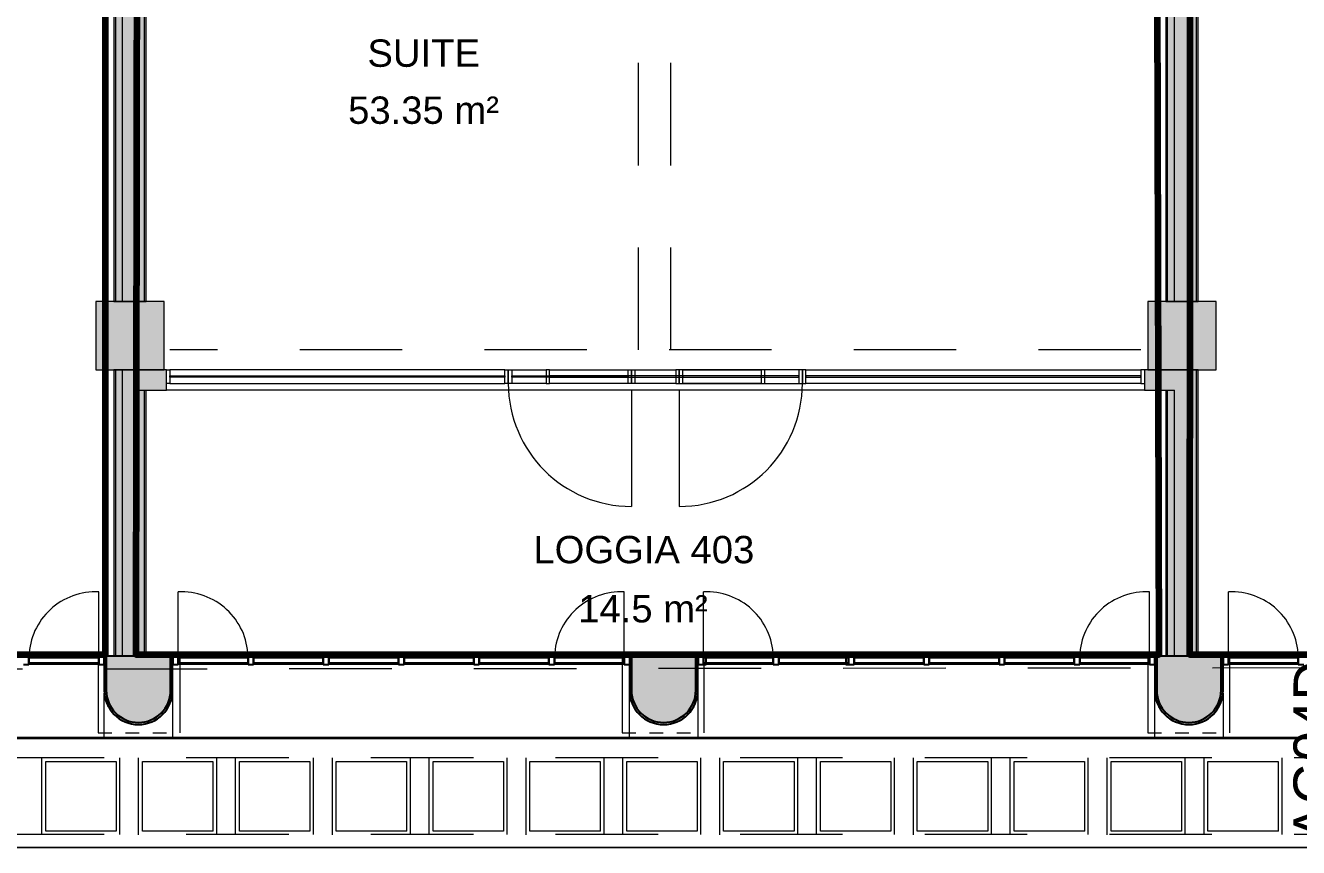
# Model space of a CAD drawing. Header units: metres. Extents: x -227.9 to -141.2, y 39.1 to 91.1.
# Drawn here: x -219.39 to -210.08, y 39.07 to 45.08 of the extents above; entities that cross this region are included whole.
import ezdxf

# ---------------------------------------------------------------- set-up
doc = ezdxf.new("R2010")
doc.units = ezdxf.units.M
doc.linetypes.add('JIS_02_0.7', pattern=[1.35, 0.75, -0.6])
doc.linetypes.add('Projeté', pattern=[0.003969, 0.002381, -0.001587])
for name, color, linetype, lineweight in [('A-AREA-IDEN', 7, 'Continuous', 9), ('A-GLAZ', 7, 'Continuous', 5), ('A-WALL', 7, 'Continuous', 5), ('A-WALL-PATT', 7, 'Continuous', 13), ('G-ANNO-SYMB', 7, 'Continuous', 9), ('I-WALL', 7, 'Continuous', 5), ('Q-SPCQ', 7, 'Continuous', 5)]:
    doc.layers.add(name, color=color, linetype=linetype, lineweight=lineweight)
for name, color, linetype, lineweight, true_color in [('A-DETL', 94, 'Continuous', 5, 0x00a600), ('A-DETL-MBND', 9, 'Continuous', 5, 0xc0c0c0), ('S-COLS', 8, 'Continuous', 9, 0x7f7f7f)]:
    doc.layers.add(name, color=color, linetype=linetype, lineweight=lineweight, true_color=true_color)
doc.layers.add('Chambre', color=40, linetype='Continuous')
doc.styles.add('Arial_1', font='arial.ttf', dxfattribs={"height": 0.2})
doc.styles.add('Stencil', font='STENCIL.TTF', dxfattribs={"height": 0.3})

msp = doc.modelspace()

# ---------------------------------------------------------------- hatches: boundary and pattern name
at = {"layer": 'A-WALL', "true_color": 0x808080}
for points in [[(-218.5616, 39.9697), (-218.506, 39.976), (-218.4531, 39.9945), (-218.4057, 40.0243), (-218.3661, 40.0639), (-218.3364, 40.1113), (-218.3179, 40.1641), (-218.3116, 40.2197), (-218.3116, 40.4697), (-218.3266, 40.4697), (-218.3266, 40.2197), (-218.3325, 40.1674), (-218.3499, 40.1178), (-218.3779, 40.0732), (-218.4151, 40.036), (-218.4596, 40.008), (-218.5093, 39.9906), (-218.5616, 39.9847), (-218.6139, 39.9906), (-218.6636, 40.008), (-218.7081, 40.036), (-218.7453, 40.0732), (-218.7733, 40.1178), (-218.7907, 40.1674), (-218.7966, 40.2197), (-218.7966, 40.4697), (-218.8116, 40.4697), (-218.8116, 40.2197), (-218.8053, 40.1641), (-218.7868, 40.1113), (-218.7571, 40.0639), (-218.7175, 40.0243), (-218.6701, 39.9945), (-218.6172, 39.976), (-218.6097, 39.9751)], [(-218.5616, 39.9847), (-218.5093, 39.9906), (-218.4596, 40.008), (-218.4151, 40.036), (-218.3779, 40.0732), (-218.3499, 40.1178), (-218.3325, 40.1674), (-218.3266, 40.2197), (-218.3266, 40.4697), (-218.7966, 40.4697), (-218.7966, 40.2197), (-218.7907, 40.1674), (-218.7733, 40.1178), (-218.7453, 40.0732), (-218.7081, 40.036), (-218.6636, 40.008), (-218.6097, 39.9901)], [(-214.7219, 39.9697), (-214.6663, 39.976), (-214.6134, 39.9945), (-214.566, 40.0243), (-214.5264, 40.0639), (-214.4967, 40.1113), (-214.4782, 40.1641), (-214.4719, 40.2197), (-214.4719, 40.4697), (-214.4869, 40.4697), (-214.4869, 40.2197), (-214.4928, 40.1674), (-214.5102, 40.1178), (-214.5382, 40.0732), (-214.5754, 40.036), (-214.6199, 40.008), (-214.6696, 39.9906), (-214.7219, 39.9847), (-214.7742, 39.9906), (-214.8239, 40.008), (-214.8684, 40.036), (-214.9056, 40.0732), (-214.9336, 40.1178), (-214.951, 40.1674), (-214.9569, 40.2197), (-214.9569, 40.4697), (-214.97, 40.4697), (-214.97, 40.4097), (-214.9719, 40.4097), (-214.9719, 40.2197), (-214.9656, 40.1641), (-214.9471, 40.1113), (-214.9174, 40.0639), (-214.8778, 40.0243), (-214.8304, 39.9945), (-214.7775, 39.976)], [(-214.7219, 39.9847), (-214.6696, 39.9906), (-214.6199, 40.008), (-214.5754, 40.036), (-214.5382, 40.0732), (-214.5102, 40.1178), (-214.4928, 40.1674), (-214.4869, 40.2197), (-214.4869, 40.4697), (-214.9569, 40.4697), (-214.9569, 40.2197), (-214.951, 40.1674), (-214.9336, 40.1178), (-214.9056, 40.0732), (-214.8684, 40.036), (-214.8239, 40.008), (-214.7742, 39.9906)], [(-210.8819, 39.9697), (-210.8262, 39.976), (-210.7734, 39.9945), (-210.726, 40.0243), (-210.6864, 40.0639), (-210.6566, 40.1113), (-210.6381, 40.1641), (-210.6319, 40.2197), (-210.6319, 40.4697), (-210.6469, 40.4697), (-210.6469, 40.2197), (-210.6528, 40.1674), (-210.6702, 40.1178), (-210.6981, 40.0732), (-210.7354, 40.036), (-210.7799, 40.008), (-210.8296, 39.9906), (-210.8819, 39.9847), (-210.9342, 39.9906), (-210.9838, 40.008), (-211.0284, 40.036), (-211.0656, 40.0732), (-211.0936, 40.1178), (-211.111, 40.1674), (-211.1169, 40.2197), (-211.1169, 40.4697), (-211.13, 40.4697), (-211.13, 40.4097), (-211.1319, 40.4097), (-211.1319, 40.2197), (-211.1256, 40.1641), (-211.1071, 40.1113), (-211.0773, 40.0639), (-211.0378, 40.0243), (-210.9904, 39.9945), (-210.9375, 39.976)], [(-210.8819, 39.9847), (-210.8296, 39.9906), (-210.7799, 40.008), (-210.7354, 40.036), (-210.6981, 40.0732), (-210.6702, 40.1178), (-210.6528, 40.1674), (-210.6469, 40.2197), (-210.6469, 40.4697), (-211.1169, 40.4697), (-211.1169, 40.2197), (-211.111, 40.1674), (-211.0936, 40.1178), (-211.0656, 40.0732), (-211.0284, 40.036), (-210.9838, 40.008), (-210.9342, 39.9906)]]:
    msp.add_hatch(color=8, dxfattribs=at).paths.add_polyline_path(points)
at = {"layer": 'A-WALL-PATT', "lineweight": 5, "true_color": 0xaaaaaa}
h = msp.add_hatch(color=253, dxfattribs=at)
h.paths.add_polyline_path([(-218.5772, 43.0635), (-218.5672, 43.0635), (-218.5672, 47.4324), (-218.5772, 47.4324), (-218.5772, 45.639)])
h.paths.add_polyline_path([(-218.5672, 47.5324), (-218.5672, 49.6135), (-218.5772, 49.6135), (-218.5772, 47.5324)])
for points in [[(-210.8872, 43.0635), (-210.8772, 43.0635), (-210.8772, 47.7374), (-210.8872, 47.7374), (-210.8872, 45.639)], [(-210.8772, 40.4697), (-210.8772, 42.5646), (-210.8872, 42.5646), (-210.8872, 40.4697)], [(-218.5672, 40.4697), (-218.5672, 42.4146), (-218.5772, 42.4146), (-218.5772, 40.4697)]]:
    msp.add_hatch(color=253, dxfattribs=at).paths.add_polyline_path(points)
at = {"layer": 'I-WALL', "true_color": 0xaaaaaa}
for points in [[(-218.7272, 43.0635), (-218.7272, 49.6135), (-218.7402, 49.6135), (-218.7402, 43.0635)], [(-218.6772, 43.0635), (-218.6772, 49.6135), (-218.7272, 49.6135), (-218.7272, 43.0635)], [(-218.6097, 43.0635), (-218.5772, 43.0635), (-218.5772, 49.6135), (-218.6772, 49.6135), (-218.6772, 43.0635)], [(-210.8872, 43.0635), (-210.8872, 47.7374), (-210.9872, 47.7374), (-210.9872, 43.0635)], [(-210.8272, 43.0635), (-210.8272, 47.7374), (-210.8772, 47.7374), (-210.8772, 43.0635)], [(-210.8142, 43.0635), (-210.8142, 47.7374), (-210.8272, 47.7374), (-210.8272, 43.0635)], [(-218.7272, 40.4697), (-218.7272, 42.5646), (-218.7402, 42.5646), (-218.7402, 40.4697)], [(-218.6772, 40.4697), (-218.6772, 42.5646), (-218.7272, 42.5646), (-218.7272, 40.4697)], [(-218.6097, 40.4697), (-218.5772, 40.4697), (-218.5772, 42.5646), (-218.6772, 42.5646), (-218.6772, 40.4697)], [(-210.9872, 40.4697), (-210.8872, 40.4697), (-210.8872, 42.5646), (-210.9872, 42.5646), (-210.9872, 41.3524)], [(-210.8272, 40.4697), (-210.8272, 42.5646), (-210.8772, 42.5646), (-210.8772, 40.4697)], [(-210.8142, 40.4697), (-210.8142, 42.5646), (-210.8272, 42.5646), (-210.8272, 40.4697)], [(-218.5172, 40.4697), (-218.5172, 42.4146), (-218.5672, 42.4146), (-218.5672, 40.4697)], [(-218.5042, 40.4697), (-218.5042, 42.4146), (-218.5172, 42.4146), (-218.5172, 40.4697)], [(-211.0372, 40.4697), (-211.0372, 42.4146), (-211.0502, 42.4146), (-211.0502, 40.4697)], [(-210.9872, 40.4697), (-210.9872, 42.4146), (-211.0372, 42.4146), (-211.0372, 40.4697)]]:
    msp.add_hatch(color=253, dxfattribs=at).paths.add_polyline_path(points)
h = msp.add_hatch(color=253, dxfattribs=at)
h.paths.add_polyline_path([(-218.5672, 43.0635), (-218.5172, 43.0635), (-218.5172, 47.4324), (-218.5672, 47.4324), (-218.5672, 45.639)])
h.paths.add_polyline_path([(-218.5172, 47.5324), (-218.5172, 49.6135), (-218.5672, 49.6135), (-218.5672, 47.5324)])
h = msp.add_hatch(color=253, dxfattribs=at)
h.paths.add_polyline_path([(-218.5042, 43.0635), (-218.5042, 47.4324), (-218.5172, 47.4324), (-218.5172, 43.0635)])
h.paths.add_polyline_path([(-218.5042, 47.5324), (-218.5042, 49.6135), (-218.5172, 49.6135), (-218.5172, 47.5324)])
h = msp.add_hatch(color=253, dxfattribs=at)
h.paths.add_polyline_path([(-211.0372, 43.0635), (-211.0372, 46.8154), (-211.0502, 46.8154), (-211.0502, 43.0635)])
h.paths.add_polyline_path([(-211.0372, 46.9654), (-211.0372, 47.7374), (-211.0502, 47.7374), (-211.0502, 46.9654)])
h = msp.add_hatch(color=253, dxfattribs=at)
h.paths.add_polyline_path([(-210.9872, 43.0635), (-210.9872, 46.8154), (-211.0372, 46.8154), (-211.0372, 43.0635)])
h.paths.add_polyline_path([(-210.9872, 46.9654), (-210.9872, 47.7374), (-211.0372, 47.7374), (-211.0372, 46.9654)])
h = msp.add_hatch(color=253, dxfattribs=at)
h.paths.add_polyline_path([(-211.0372, 42.4146), (-210.9872, 42.4146), (-210.9872, 42.5646), (-211.2073, 42.5646), (-211.2073, 42.4146), (-211.0502, 42.4146)])
h.paths.add_polyline_path([(-218.5172, 42.4146), (-218.3573, 42.4146), (-218.3573, 42.5646), (-218.5772, 42.5646), (-218.5772, 42.4146), (-218.5672, 42.4146)])
at = {"layer": 'S-COLS', "lineweight": 5, "true_color": 0x808080}
for points in [[(-218.8722, 42.5635), (-218.3722, 42.5635), (-218.3722, 43.0635), (-218.8722, 43.0635)], [(-211.1822, 42.5635), (-210.6822, 42.5635), (-210.6822, 43.0635), (-211.1822, 43.0635)]]:
    msp.add_hatch(color=8, dxfattribs=at).paths.add_polyline_path(points)

# ---------------------------------------------------------------- linework, layer by layer
at = {"layer": 'A-DETL', "color": 8, "linetype": 'JIS_02_0.7', "true_color": 0x808080}
for p, q in [((-214.6692, 42.7096), (-214.6692, 46.8601)), ((-214.9059, 42.7096), (-214.9059, 46.8151))]:
    msp.add_line(p, q, dxfattribs=at)
at = {"layer": 'A-DETL', "color": 9, "linetype": 'JIS_02_0.7', "lineweight": 9, "true_color": 0xc0c0c0}
for p, q in [((-211.2325, 42.7096), (-218.3325, 42.7096)), ((-206.6631, 39.727), (-222.7431, 39.727)), ((-219.2679, 39.1619), (-219.2679, 39.727)), ((-219.2397, 39.1891), (-219.2397, 39.6994)), ((-219.2397, 39.6994), (-218.7249, 39.6994)), ((-218.7249, 39.7001), (-218.7249, 39.1891)), ((-218.6999, 39.727), (-218.6999, 39.1643)), ((-218.5599, 39.1619), (-218.5599, 39.727)), ((-218.5317, 39.1891), (-218.5317, 39.6994)), ((-218.5317, 39.6994), (-218.0169, 39.6994)), ((-218.0169, 39.7001), (-218.0169, 39.1891)), ((-217.9919, 39.727), (-217.9919, 39.1643)), ((-217.8518, 39.1619), (-217.8518, 39.727)), ((-217.8236, 39.1891), (-217.8236, 39.6994)), ((-217.8236, 39.6994), (-217.3088, 39.6994)), ((-217.3088, 39.7001), (-217.3088, 39.1891)), ((-217.2838, 39.727), (-217.2838, 39.1643)), ((-217.1438, 39.1619), (-217.1438, 39.727)), ((-217.1156, 39.1891), (-217.1156, 39.6994)), ((-217.1156, 39.6994), (-216.6008, 39.6994)), ((-216.6008, 39.7001), (-216.6008, 39.1891)), ((-216.5758, 39.727), (-216.5758, 39.1643)), ((-216.4357, 39.1619), (-216.4357, 39.727)), ((-216.4076, 39.1891), (-216.4076, 39.6994)), ((-216.4076, 39.6994), (-215.8927, 39.6994)), ((-215.8927, 39.7001), (-215.8927, 39.1891)), ((-215.8677, 39.727), (-215.8677, 39.1643)), ((-215.7277, 39.1619), (-215.7277, 39.727)), ((-215.6995, 39.1891), (-215.6995, 39.6994)), ((-215.6995, 39.6994), (-215.1847, 39.6994)), ((-215.1847, 39.7001), (-215.1847, 39.1891)), ((-215.1597, 39.727), (-215.1597, 39.1643)), ((-215.0196, 39.1619), (-215.0196, 39.727)), ((-214.9915, 39.1891), (-214.9915, 39.6994)), ((-214.9915, 39.6994), (-214.4766, 39.6994)), ((-214.4766, 39.7001), (-214.4766, 39.1891)), ((-214.4516, 39.727), (-214.4516, 39.1643)), ((-214.3116, 39.1619), (-214.3116, 39.727)), ((-214.2834, 39.1891), (-214.2834, 39.6994)), ((-214.2834, 39.6994), (-213.7686, 39.6994)), ((-213.7686, 39.7001), (-213.7686, 39.1891)), ((-213.7436, 39.727), (-213.7436, 39.1643)), ((-213.6035, 39.1619), (-213.6035, 39.727)), ((-213.5754, 39.1891), (-213.5754, 39.6994)), ((-213.5754, 39.6994), (-213.0605, 39.6994)), ((-213.0605, 39.7001), (-213.0605, 39.1891)), ((-213.0356, 39.727), (-213.0356, 39.1643)), ((-212.8955, 39.1619), (-212.8955, 39.727)), ((-212.8673, 39.1891), (-212.8673, 39.6994)), ((-212.8673, 39.6994), (-212.3525, 39.6994)), ((-212.3525, 39.7001), (-212.3525, 39.1891)), ((-212.3275, 39.727), (-212.3275, 39.1643)), ((-212.1875, 39.1619), (-212.1875, 39.727)), ((-212.1593, 39.1891), (-212.1593, 39.6994)), ((-212.1593, 39.6994), (-211.6444, 39.6994)), ((-211.6444, 39.7001), (-211.6444, 39.1891)), ((-211.6195, 39.727), (-211.6195, 39.1643)), ((-211.4794, 39.1619), (-211.4794, 39.727)), ((-211.4512, 39.1891), (-211.4512, 39.6994)), ((-211.4512, 39.6994), (-210.9364, 39.6994)), ((-210.9364, 39.7001), (-210.9364, 39.1891)), ((-210.9114, 39.727), (-210.9114, 39.1643)), ((-210.7714, 39.1619), (-210.7714, 39.727)), ((-210.7432, 39.1891), (-210.7432, 39.6994)), ((-210.7432, 39.6994), (-210.2283, 39.6994)), ((-210.2283, 39.7001), (-210.2283, 39.1891)), ((-210.2034, 39.727), (-210.2034, 39.1643)), ((-218.7242, 39.1891), (-219.2397, 39.1891)), ((-218.0162, 39.1891), (-218.5317, 39.1891)), ((-217.3081, 39.1891), (-217.8236, 39.1891)), ((-216.6001, 39.1891), (-217.1156, 39.1891)), ((-215.892, 39.1891), (-216.4076, 39.1891)), ((-215.184, 39.1891), (-215.6995, 39.1891)), ((-214.476, 39.1891), (-214.9915, 39.1891)), ((-213.7679, 39.1891), (-214.2834, 39.1891)), ((-213.0599, 39.1891), (-213.5754, 39.1891)), ((-212.3518, 39.1891), (-212.8673, 39.1891)), ((-211.6438, 39.1891), (-212.1593, 39.1891)), ((-210.9357, 39.1891), (-211.4512, 39.1891)), ((-210.2277, 39.1891), (-210.7432, 39.1891)), ((-206.6631, 39.1643), (-222.7427, 39.1643))]:
    msp.add_line(p, q, dxfattribs=at)
at = {"layer": 'A-DETL', "color": 7, "linetype": 'JIS_02_0.7'}
msp.add_line((-224.2098, 40.371), (-207.2501, 40.3891), dxfattribs=at)
at = {"layer": 'A-DETL', "color": 7}
msp.add_line((-222.8835, 39.0697), (-206.5234, 39.0697), dxfattribs=at)
at = {"layer": 'A-DETL-MBND', "lineweight": 9}
msp.add_line((-206.5234, 39.0697), (-222.8835, 39.0697), dxfattribs=at)
at = {"layer": 'A-GLAZ', "lineweight": 13}
for p, q in [((-218.3573, 42.5646), (-218.3323, 42.5646)), ((-218.3323, 42.5646), (-218.3323, 42.4646)), ((-215.8823, 42.4646), (-215.8823, 42.5646)), ((-215.8823, 42.5646), (-215.8573, 42.5646)), ((-215.8573, 42.5646), (-215.8323, 42.5646)), ((-215.8573, 42.4646), (-215.8573, 42.5646)), ((-215.8573, 42.5646), (-215.8573, 42.4646)), ((-215.8323, 42.5646), (-215.8323, 42.4646)), ((-215.5569, 42.5646), (-215.5819, 42.5646)), ((-215.5819, 42.5646), (-215.5819, 42.4646)), ((-215.5569, 42.4646), (-215.5569, 42.5646)), ((-214.9823, 42.5646), (-214.9573, 42.5646)), ((-214.9823, 42.4646), (-214.9823, 42.5646)), ((-214.9573, 42.5646), (-214.9573, 42.4646)), ((-214.9573, 42.5646), (-214.9323, 42.5646)), ((-214.9573, 42.4646), (-214.9573, 42.5646)), ((-214.9323, 42.5646), (-214.9323, 42.4646)), ((-214.6073, 42.5646), (-214.6323, 42.5646)), ((-214.6323, 42.5646), (-214.6323, 42.4646)), ((-214.5823, 42.5646), (-214.6073, 42.5646)), ((-214.6073, 42.5646), (-214.6073, 42.4646)), ((-214.6073, 42.4646), (-214.6073, 42.5646)), ((-214.5823, 42.4646), (-214.5823, 42.5646)), ((-213.9828, 42.5646), (-214.0078, 42.5646)), ((-214.0078, 42.5646), (-214.0078, 42.4646)), ((-213.9828, 42.4646), (-213.9828, 42.5646)), ((-213.7073, 42.5646), (-213.7323, 42.5646)), ((-213.7323, 42.5646), (-213.7323, 42.4646)), ((-213.7073, 42.4646), (-213.7073, 42.5646)), ((-213.6823, 42.5646), (-213.7073, 42.5646)), ((-213.7073, 42.5646), (-213.7073, 42.4646)), ((-213.6823, 42.4646), (-213.6823, 42.5646)), ((-211.2073, 42.5646), (-211.2323, 42.5646)), ((-211.2323, 42.5646), (-211.2323, 42.4646)), ((-218.3323, 42.4646), (-218.3573, 42.4646)), ((-218.3323, 42.5196), (-215.8823, 42.5196)), ((-218.3323, 42.5096), (-218.3323, 42.5196)), ((-215.8823, 42.5096), (-218.3323, 42.5096)), ((-215.8823, 42.5196), (-215.8823, 42.5096)), ((-215.8573, 42.4646), (-215.8823, 42.4646)), ((-215.8323, 42.4646), (-215.8573, 42.4646)), ((-215.8323, 42.5096), (-215.8323, 42.5196)), ((-215.8323, 42.5196), (-214.9823, 42.5196)), ((-214.9823, 42.5096), (-215.8323, 42.5096)), ((-215.5819, 42.4646), (-215.5569, 42.4646)), ((-214.0078, 42.5196), (-215.5569, 42.5196)), ((-215.5569, 42.5196), (-215.5569, 42.5096)), ((-215.5569, 42.5096), (-214.0078, 42.5096)), ((-214.9823, 42.5196), (-214.9823, 42.5096)), ((-214.9573, 42.4646), (-214.9823, 42.4646)), ((-214.9323, 42.4646), (-214.9573, 42.4646)), ((-214.6323, 42.4646), (-214.6073, 42.4646)), ((-214.6073, 42.4646), (-214.5823, 42.4646)), ((-213.7323, 42.5196), (-214.5823, 42.5196)), ((-214.5823, 42.5196), (-214.5823, 42.5096)), ((-214.5823, 42.5096), (-213.7323, 42.5096)), ((-214.0078, 42.5096), (-214.0078, 42.5196)), ((-214.0078, 42.4646), (-213.9828, 42.4646)), ((-213.7323, 42.5096), (-213.7323, 42.5196)), ((-213.7323, 42.4646), (-213.7073, 42.4646)), ((-213.7073, 42.4646), (-213.6823, 42.4646)), ((-211.2323, 42.5196), (-213.6823, 42.5196)), ((-213.6823, 42.5196), (-213.6823, 42.5096)), ((-213.6823, 42.5096), (-211.2323, 42.5096)), ((-211.2323, 42.5096), (-211.2323, 42.5196)), ((-211.2323, 42.4646), (-211.2073, 42.4646))]:
    msp.add_line(p, q, dxfattribs=at)
at = {"layer": 'A-GLAZ'}
for p, q in [((-215.8823, 42.5646), (-218.3323, 42.5646)), ((-215.8323, 42.5646), (-215.5819, 42.5646)), ((-215.5569, 42.5646), (-214.9823, 42.5646)), ((-215.5569, 42.5646), (-214.9823, 42.5646)), ((-214.9323, 42.5646), (-214.6323, 42.5646)), ((-214.0078, 42.5646), (-214.5823, 42.5646)), ((-214.5823, 42.5646), (-214.0078, 42.5646)), ((-213.7323, 42.5646), (-213.9828, 42.5646)), ((-213.6823, 42.5646), (-211.2323, 42.5646)), ((-218.3323, 42.4646), (-215.8823, 42.4646)), ((-215.5819, 42.4646), (-215.8323, 42.4646)), ((-214.9823, 42.4646), (-215.5569, 42.4646)), ((-214.9823, 42.4646), (-215.5569, 42.4646)), ((-214.6323, 42.4646), (-214.9323, 42.4646)), ((-214.5823, 42.4646), (-214.0078, 42.4646)), ((-214.0078, 42.4646), (-214.5823, 42.4646)), ((-213.9828, 42.4646), (-213.7323, 42.4646)), ((-211.2323, 42.4646), (-213.6823, 42.4646)), ((-214.9573, 42.4146), (-214.9573, 41.5646)), ((-214.6073, 42.4146), (-214.6073, 41.5646))]:
    msp.add_line(p, q, dxfattribs=at)
at = {"layer": 'A-GLAZ', "lineweight": 9}
for p, q in [((-218.8517, 40.4697), (-218.8517, 40.9393)), ((-218.27, 40.4697), (-218.27, 40.9393)), ((-215.01, 40.4697), (-215.01, 40.9393)), ((-214.43, 40.4697), (-214.43, 40.9393)), ((-211.17, 40.4697), (-211.17, 40.9393)), ((-210.5919, 40.4697), (-210.5919, 40.9393)), ((-219.3617, 40.4697), (-218.8517, 40.4697)), ((-218.8517, 40.4097), (-219.3617, 40.4097)), ((-218.856, 40.4697), (-218.856, 39.9097)), ((-218.8117, 40.4097), (-218.8117, 40.1982)), ((-218.31, 39.8766), (-218.31, 40.4097)), ((-218.27, 40.4697), (-217.76, 40.4697)), ((-217.76, 40.4097), (-218.27, 40.4097)), ((-218.256, 39.9097), (-218.256, 40.4697)), ((-217.72, 40.4697), (-217.21, 40.4697)), ((-217.21, 40.4097), (-217.72, 40.4097)), ((-217.17, 40.4697), (-216.66, 40.4697)), ((-216.66, 40.4097), (-217.17, 40.4097)), ((-216.62, 40.4697), (-216.11, 40.4697)), ((-216.11, 40.4097), (-216.62, 40.4097)), ((-216.07, 40.4697), (-215.56, 40.4697)), ((-215.56, 40.4097), (-216.07, 40.4097)), ((-215.52, 40.4697), (-215.01, 40.4697)), ((-215.01, 40.4097), (-215.52, 40.4097)), ((-215.0254, 40.4697), (-215.0254, 39.9097)), ((-214.47, 39.8766), (-214.47, 40.4097)), ((-214.4254, 39.9097), (-214.4254, 40.4697)), ((-214.41, 40.4697), (-213.92, 40.4697)), ((-213.92, 40.4097), (-214.41, 40.4097)), ((-213.88, 40.4697), (-213.39, 40.4697)), ((-213.39, 40.4097), (-213.88, 40.4097)), ((-213.33, 40.4697), (-212.82, 40.4697)), ((-212.82, 40.4097), (-213.33, 40.4097)), ((-212.78, 40.4697), (-212.27, 40.4697)), ((-212.27, 40.4097), (-212.78, 40.4097)), ((-212.23, 40.4697), (-211.72, 40.4697)), ((-211.72, 40.4097), (-212.23, 40.4097)), ((-211.68, 40.4697), (-211.17, 40.4697)), ((-211.17, 40.4097), (-211.68, 40.4097)), ((-211.1824, 40.4697), (-211.1824, 39.9097)), ((-210.5919, 40.4697), (-210.0819, 40.4697)), ((-210.0819, 40.4097), (-210.5919, 40.4097)), ((-210.5824, 39.9097), (-210.5824, 40.4697)), ((-210.6319, 40.1994), (-210.6319, 40.2197)), ((-214.97, 40.203), (-214.97, 40.1899)), ((-211.13, 40.2034), (-211.13, 40.19)), ((-222.1517, 39.8766), (-218.8117, 39.8766)), ((-222.1517, 39.8668), (-218.8117, 39.8668)), ((-218.8117, 39.8766), (-218.8117, 39.8668)), ((-218.31, 39.8668), (-218.31, 39.8766)), ((-218.31, 39.8766), (-214.97, 39.8766)), ((-218.31, 39.8668), (-214.97, 39.8668)), ((-214.97, 39.8766), (-214.97, 39.8668)), ((-214.47, 39.8668), (-214.47, 39.8766)), ((-214.47, 39.8766), (-211.13, 39.8766)), ((-214.47, 39.8668), (-211.13, 39.8668)), ((-211.13, 39.8766), (-211.13, 39.8668)), ((-210.6319, 39.8668), (-210.6319, 39.8766)), ((-210.6319, 39.8766), (-207.2919, 39.8766)), ((-210.6319, 39.8668), (-207.2919, 39.8668))]:
    msp.add_line(p, q, dxfattribs=at)
at = {"layer": 'A-GLAZ', "lineweight": 25}
for p, q in [((-219.3617, 40.4697), (-219.4017, 40.4697)), ((-219.4017, 40.4097), (-219.3617, 40.4097)), ((-219.3617, 40.4097), (-219.3617, 40.4697)), ((-218.8517, 40.4577), (-219.3617, 40.4577)), ((-219.3617, 40.4577), (-219.3617, 40.4217)), ((-219.3617, 40.4217), (-218.8517, 40.4217)), ((-218.8117, 40.4697), (-218.8517, 40.4697)), ((-218.8517, 40.4697), (-218.8517, 40.4097)), ((-218.8517, 40.4217), (-218.8517, 40.4577)), ((-218.8517, 40.4097), (-218.8117, 40.4097)), ((-218.8117, 40.4097), (-218.8117, 40.4697)), ((-218.27, 40.4697), (-218.31, 40.4697)), ((-218.31, 40.4697), (-218.31, 40.4097)), ((-218.31, 40.4097), (-218.27, 40.4097)), ((-218.27, 40.4097), (-218.27, 40.4697)), ((-217.76, 40.4577), (-218.27, 40.4577)), ((-218.27, 40.4577), (-218.27, 40.4217)), ((-218.27, 40.4217), (-217.76, 40.4217)), ((-217.72, 40.4697), (-217.76, 40.4697)), ((-217.76, 40.4697), (-217.76, 40.4097)), ((-217.76, 40.4217), (-217.76, 40.4577)), ((-217.76, 40.4097), (-217.72, 40.4097)), ((-217.72, 40.4097), (-217.72, 40.4697)), ((-217.21, 40.4577), (-217.72, 40.4577)), ((-217.72, 40.4577), (-217.72, 40.4217)), ((-217.72, 40.4217), (-217.21, 40.4217)), ((-217.17, 40.4697), (-217.21, 40.4697)), ((-217.21, 40.4697), (-217.21, 40.4097)), ((-217.21, 40.4217), (-217.21, 40.4577)), ((-217.21, 40.4097), (-217.17, 40.4097)), ((-217.17, 40.4097), (-217.17, 40.4697)), ((-216.66, 40.4577), (-217.17, 40.4577)), ((-217.17, 40.4577), (-217.17, 40.4217)), ((-217.17, 40.4217), (-216.66, 40.4217)), ((-216.62, 40.4697), (-216.66, 40.4697)), ((-216.66, 40.4697), (-216.66, 40.4097)), ((-216.66, 40.4217), (-216.66, 40.4577)), ((-216.66, 40.4097), (-216.62, 40.4097)), ((-216.62, 40.4097), (-216.62, 40.4697)), ((-216.11, 40.4577), (-216.62, 40.4577)), ((-216.62, 40.4577), (-216.62, 40.4217)), ((-216.62, 40.4217), (-216.11, 40.4217)), ((-216.07, 40.4697), (-216.11, 40.4697)), ((-216.11, 40.4697), (-216.11, 40.4097)), ((-216.11, 40.4217), (-216.11, 40.4577)), ((-216.11, 40.4097), (-216.07, 40.4097)), ((-216.07, 40.4097), (-216.07, 40.4697)), ((-215.56, 40.4577), (-216.07, 40.4577)), ((-216.07, 40.4577), (-216.07, 40.4217)), ((-216.07, 40.4217), (-215.56, 40.4217)), ((-215.52, 40.4697), (-215.56, 40.4697)), ((-215.56, 40.4697), (-215.56, 40.4097)), ((-215.56, 40.4217), (-215.56, 40.4577)), ((-215.56, 40.4097), (-215.52, 40.4097)), ((-215.52, 40.4097), (-215.52, 40.4697)), ((-215.01, 40.4577), (-215.52, 40.4577)), ((-215.52, 40.4577), (-215.52, 40.4217)), ((-215.52, 40.4217), (-215.01, 40.4217)), ((-214.97, 40.4697), (-215.01, 40.4697)), ((-215.01, 40.4697), (-215.01, 40.4097)), ((-215.01, 40.4217), (-215.01, 40.4577)), ((-215.01, 40.4097), (-214.97, 40.4097)), ((-214.97, 40.4097), (-214.97, 40.4697)), ((-214.43, 40.4697), (-214.47, 40.4697)), ((-214.47, 40.4697), (-214.47, 40.4097)), ((-214.47, 40.4097), (-214.43, 40.4097)), ((-214.41, 40.4697), (-214.43, 40.4697)), ((-214.43, 40.4697), (-214.43, 40.4097)), ((-214.43, 40.4097), (-214.43, 40.4697)), ((-213.92, 40.4577), (-214.43, 40.4577)), ((-214.43, 40.4577), (-214.43, 40.4217)), ((-214.43, 40.4217), (-213.92, 40.4217)), ((-214.43, 40.4097), (-214.41, 40.4097)), ((-214.41, 40.4097), (-214.41, 40.4697)), ((-213.88, 40.4697), (-213.92, 40.4697)), ((-213.92, 40.4697), (-213.92, 40.4097)), ((-213.92, 40.4217), (-213.92, 40.4577)), ((-213.92, 40.4097), (-213.88, 40.4097)), ((-213.88, 40.4097), (-213.88, 40.4697)), ((-213.37, 40.4577), (-213.88, 40.4577)), ((-213.88, 40.4577), (-213.88, 40.4217)), ((-213.88, 40.4217), (-213.37, 40.4217)), ((-213.37, 40.4697), (-213.39, 40.4697)), ((-213.39, 40.4697), (-213.39, 40.4097)), ((-213.39, 40.4097), (-213.37, 40.4097)), ((-213.37, 40.4097), (-213.37, 40.4697)), ((-213.33, 40.4697), (-213.37, 40.4697)), ((-213.37, 40.4697), (-213.37, 40.4097)), ((-213.37, 40.4217), (-213.37, 40.4577)), ((-213.37, 40.4097), (-213.33, 40.4097)), ((-213.33, 40.4097), (-213.33, 40.4697)), ((-212.82, 40.4577), (-213.33, 40.4577)), ((-213.33, 40.4577), (-213.33, 40.4217)), ((-213.33, 40.4217), (-212.82, 40.4217)), ((-212.78, 40.4697), (-212.82, 40.4697)), ((-212.82, 40.4697), (-212.82, 40.4097)), ((-212.82, 40.4217), (-212.82, 40.4577)), ((-212.82, 40.4097), (-212.78, 40.4097)), ((-212.78, 40.4097), (-212.78, 40.4697)), ((-212.27, 40.4577), (-212.78, 40.4577)), ((-212.78, 40.4577), (-212.78, 40.4217)), ((-212.78, 40.4217), (-212.27, 40.4217)), ((-212.23, 40.4697), (-212.27, 40.4697)), ((-212.27, 40.4697), (-212.27, 40.4097)), ((-212.27, 40.4217), (-212.27, 40.4577)), ((-212.27, 40.4097), (-212.23, 40.4097)), ((-212.23, 40.4097), (-212.23, 40.4697)), ((-211.72, 40.4577), (-212.23, 40.4577)), ((-212.23, 40.4577), (-212.23, 40.4217)), ((-212.23, 40.4217), (-211.72, 40.4217)), ((-211.68, 40.4697), (-211.72, 40.4697)), ((-211.72, 40.4697), (-211.72, 40.4097)), ((-211.72, 40.4217), (-211.72, 40.4577)), ((-211.72, 40.4097), (-211.68, 40.4097)), ((-211.68, 40.4097), (-211.68, 40.4697)), ((-211.17, 40.4577), (-211.68, 40.4577)), ((-211.68, 40.4577), (-211.68, 40.4217)), ((-211.68, 40.4217), (-211.17, 40.4217)), ((-211.13, 40.4697), (-211.17, 40.4697)), ((-211.17, 40.4697), (-211.17, 40.4097)), ((-211.17, 40.4217), (-211.17, 40.4577)), ((-211.17, 40.4097), (-211.13, 40.4097)), ((-211.13, 40.4097), (-211.13, 40.4697)), ((-210.5919, 40.4697), (-210.6319, 40.4697)), ((-210.6319, 40.4697), (-210.6319, 40.4097)), ((-210.6319, 40.4097), (-210.5919, 40.4097)), ((-210.5919, 40.4097), (-210.5919, 40.4697)), ((-210.0819, 40.4577), (-210.5919, 40.4577)), ((-210.5919, 40.4577), (-210.5919, 40.4217)), ((-210.5919, 40.4217), (-210.0819, 40.4217)), ((-210.0419, 40.4697), (-210.0819, 40.4697)), ((-210.0819, 40.4697), (-210.0819, 40.4097)), ((-210.0819, 40.4217), (-210.0819, 40.4577)), ((-210.0819, 40.4097), (-210.0419, 40.4097))]:
    msp.add_line(p, q, dxfattribs=at)
at = {"layer": 'A-GLAZ', "linetype": 'Projeté', "lineweight": 9}
for p, q in [((-218.256, 40.4697), (-218.856, 40.4697)), ((-214.4254, 40.4697), (-215.0254, 40.4697)), ((-210.5824, 40.4697), (-211.1824, 40.4697)), ((-218.856, 39.9097), (-218.256, 39.9097)), ((-215.0254, 39.9097), (-214.4254, 39.9097)), ((-211.1824, 39.9097), (-210.5824, 39.9097))]:
    msp.add_line(p, q, dxfattribs=at)
at = {"layer": 'A-GLAZ'}
for centre, start, end in [((-214.9573, 42.4646), 180, 270), ((-214.6073, 42.4646), 270, 0)]:
    msp.add_arc(centre, 0.9, start, end, dxfattribs=at)
at = {"layer": 'A-GLAZ', "lineweight": 9}
for centre, start, end in [((-218.8759, 40.4539), 87.14187, 178.13177), ((-218.2458, 40.4539), 1.86823, 92.85813), ((-215.0342, 40.4539), 87.14187, 178.13177), ((-214.4058, 40.4539), 1.86823, 92.85813), ((-211.1943, 40.4539), 87.14187, 178.13177), ((-210.5676, 40.4539), 1.86823, 92.85813)]:
    msp.add_arc(centre, 0.486, start, end, dxfattribs=at)
at = {"layer": 'A-WALL'}
for p, q in [((-218.7272, 43.0635), (-218.7272, 49.6135)), ((-218.6772, 43.0635), (-218.6772, 49.6135)), ((-210.8872, 43.0635), (-210.8872, 47.7374)), ((-210.8772, 43.0635), (-210.8772, 47.7374)), ((-210.8272, 43.0635), (-210.8272, 47.7374)), ((-218.5772, 43.0635), (-218.5772, 47.4324)), ((-218.5672, 43.0635), (-218.5672, 47.4324)), ((-218.5172, 43.0635), (-218.5172, 47.4324)), ((-211.0372, 43.0635), (-211.0372, 46.8154)), ((-210.9872, 43.0635), (-210.9872, 46.8154)), ((-218.7272, 40.4697), (-218.7272, 42.5646)), ((-218.6772, 40.4697), (-218.6772, 42.5646)), ((-210.8872, 40.4697), (-210.8872, 42.5646)), ((-210.8772, 40.4697), (-210.8772, 42.5646)), ((-210.8272, 40.4697), (-210.8272, 42.5646)), ((-218.5772, 40.4697), (-218.5772, 42.4146)), ((-218.5772, 42.4146), (-218.5042, 42.4146)), ((-218.5672, 40.4697), (-218.5672, 42.4146)), ((-218.5172, 40.4697), (-218.5172, 42.4146)), ((-211.0502, 42.4146), (-210.9872, 42.4146)), ((-211.0372, 40.4697), (-211.0372, 42.4146)), ((-210.9872, 40.4697), (-210.9872, 42.4146))]:
    msp.add_line(p, q, dxfattribs=at)
at = {"layer": 'A-WALL', "lineweight": 25}
for p, q in [((-218.7966, 40.4697), (-218.8116, 40.4697)), ((-218.8116, 40.4697), (-218.8116, 40.2197)), ((-218.3266, 40.4697), (-218.7966, 40.4697)), ((-218.7966, 40.4697), (-218.7966, 40.2197)), ((-218.7966, 40.2197), (-218.7966, 40.4697)), ((-218.3266, 40.2197), (-218.3266, 40.4697)), ((-218.3116, 40.4697), (-218.3266, 40.4697)), ((-218.3266, 40.4697), (-218.3266, 40.2197)), ((-218.3116, 40.2197), (-218.3116, 40.4697)), ((-214.9719, 40.4097), (-214.9719, 40.2197)), ((-214.9569, 40.4697), (-214.97, 40.4697)), ((-214.4869, 40.4697), (-214.9569, 40.4697)), ((-214.9569, 40.4697), (-214.9569, 40.2197)), ((-214.9569, 40.2197), (-214.9569, 40.4697)), ((-214.4869, 40.2197), (-214.4869, 40.4697)), ((-214.4719, 40.4697), (-214.4869, 40.4697)), ((-214.4869, 40.4697), (-214.4869, 40.2197)), ((-214.4719, 40.2197), (-214.4719, 40.4697)), ((-211.1319, 40.4097), (-211.1319, 40.2197)), ((-211.1169, 40.4697), (-211.13, 40.4697)), ((-210.6469, 40.4697), (-211.1169, 40.4697)), ((-211.1169, 40.4697), (-211.1169, 40.2197)), ((-211.1169, 40.2197), (-211.1169, 40.4697)), ((-210.6469, 40.2197), (-210.6469, 40.4697)), ((-210.6319, 40.4697), (-210.6469, 40.4697)), ((-210.6469, 40.4697), (-210.6469, 40.2197)), ((-210.6319, 40.2197), (-210.6319, 40.4097))]:
    msp.add_line(p, q, dxfattribs=at)
at = {"layer": 'A-WALL', "lineweight": 9}
for p, q in [((-218.3116, 40.4697), (-218.31, 40.4697)), ((-214.4719, 40.4697), (-214.47, 40.4697)), ((-218.31, 39.9097), (-218.3119, 39.9097)), ((-214.47, 39.9097), (-214.4719, 39.9097))]:
    msp.add_line(p, q, dxfattribs=at)
at = {"layer": 'A-WALL', "lineweight": 13}
for p, q in [((-218.3122, 39.8777), (-218.31, 39.8777)), ((-218.31, 39.9097), (-218.3119, 39.9097)), ((-214.4722, 39.8777), (-214.47, 39.8777)), ((-214.47, 39.9097), (-214.4719, 39.9097))]:
    msp.add_line(p, q, dxfattribs=at)
at = {"layer": 'A-WALL', "lineweight": 25}
for centre, radius in [((-218.5616, 40.2197), 0.25), ((-218.5616, 40.2197), 0.235), ((-218.5616, 40.2197), 0.235), ((-214.7219, 40.2197), 0.25), ((-214.7219, 40.2197), 0.235), ((-214.7219, 40.2197), 0.235), ((-210.8819, 40.2197), 0.25), ((-210.8819, 40.2197), 0.235), ((-210.8819, 40.2197), 0.235)]:
    msp.add_arc(centre, radius, 179.99996, 359.99996, dxfattribs=at)
at = {"layer": 'Chambre', "lineweight": 140}
for points in [[(-218.8033, 49.4765), (-218.9603, 49.4765), (-218.9603, 49.9635), (-222.2221, 49.9635), (-222.2221, 48.7646), (-222.8148, 48.7516), (-222.8148, 40.4827), (-218.8033, 40.4827), (-218.8033, 49.4765)], [(-211.1202, 49.1432), (-212.8051, 49.1432), (-212.8013, 49.9635), (-218.4103, 49.9635), (-218.4103, 49.4765), (-218.5673, 49.4765), (-218.5803, 40.4827), (-211.1002, 40.4827), (-211.1202, 49.1432)], [(-206.8632, 48.7516), (-207.4581, 48.7516), (-207.4581, 49.9635), (-210.8702, 49.9635), (-210.8772, 40.4827), (-206.8632, 40.4827), (-206.8632, 48.7516)]]:
    msp.add_lwpolyline(points, dxfattribs=at)
at = {"layer": 'I-WALL', "lineweight": 13}
for p, q in [((-218.7402, 49.6135), (-218.7402, 43.0635)), ((-210.8142, 43.0635), (-210.8142, 47.7374)), ((-218.5042, 43.0635), (-218.5042, 47.4324)), ((-211.0502, 46.8154), (-211.0502, 43.0635)), ((-218.7402, 43.0635), (-218.5042, 43.0635)), ((-211.0502, 43.0635), (-210.8142, 43.0635)), ((-218.7402, 42.5646), (-218.7402, 40.4697)), ((-218.3573, 42.5646), (-218.7402, 42.5646)), ((-218.3573, 42.4146), (-218.3573, 42.5646)), ((-210.8142, 42.5646), (-211.2073, 42.5646)), ((-211.2073, 42.5646), (-211.2073, 42.4146)), ((-210.8142, 40.4697), (-210.8142, 42.5646)), ((-218.5042, 40.4697), (-218.5042, 42.4146)), ((-218.5042, 42.4146), (-218.3573, 42.4146)), ((-211.2073, 42.4146), (-211.0502, 42.4146)), ((-211.0502, 42.4146), (-211.0502, 40.4697)), ((-218.7402, 40.4697), (-218.5042, 40.4697)), ((-211.0502, 40.4697), (-210.8142, 40.4697))]:
    msp.add_line(p, q, dxfattribs=at)
at = {"layer": 'I-WALL'}
msp.add_line((-211.2073, 42.4146), (-218.3573, 42.4146), dxfattribs=at)
at = {"layer": 'Q-SPCQ', "color": 9, "lineweight": 9, "true_color": 0xc0c0c0}
for p, q in [((-218.8119, 39.8767), (-218.8119, 40.1994)), ((-218.8072, 40.1687), (-218.8119, 40.1994)), ((-218.8016, 40.1473), (-218.8054, 40.161)), ((-218.7915, 40.1205), (-218.8016, 40.1473)), ((-218.3222, 40.1473), (-218.3293, 40.1273)), ((-218.3193, 40.1574), (-218.3222, 40.1473)), ((-218.3119, 40.1994), (-218.3152, 40.1752)), ((-218.3119, 40.1994), (-218.3119, 39.8767)), ((-214.9719, 39.8767), (-214.9719, 40.1994)), ((-214.9679, 40.172), (-214.9719, 40.1994)), ((-214.9616, 40.1473), (-214.965, 40.1592)), ((-214.953, 40.1239), (-214.9616, 40.1473)), ((-214.4822, 40.1473), (-214.4908, 40.1238)), ((-214.4788, 40.1592), (-214.4822, 40.1473)), ((-214.4719, 40.1994), (-214.4759, 40.1719)), ((-214.4719, 40.1994), (-214.4719, 39.8767)), ((-211.1319, 39.8767), (-211.1319, 40.1994)), ((-211.1279, 40.172), (-211.1319, 40.1994)), ((-211.1216, 40.1473), (-211.125, 40.1592)), ((-211.113, 40.1239), (-211.1216, 40.1473)), ((-210.6422, 40.1473), (-210.6508, 40.1238)), ((-210.6388, 40.1592), (-210.6422, 40.1473)), ((-210.6319, 40.1994), (-210.6359, 40.1719)), ((-210.6319, 40.1994), (-210.6319, 39.8767)), ((-218.7806, 40.0986), (-218.785, 40.1069)), ((-218.7672, 40.0774), (-218.7806, 40.0986)), ((-218.7499, 40.0554), (-218.7533, 40.0594)), ((-218.7364, 40.0413), (-218.7499, 40.0554)), ((-218.3739, 40.0554), (-218.3812, 40.0475)), ((-218.372, 40.0576), (-218.3739, 40.0554)), ((-218.3431, 40.0986), (-218.352, 40.0842)), ((-218.3401, 40.1042), (-218.3431, 40.0986)), ((-214.9406, 40.0986), (-214.9444, 40.1055)), ((-214.9295, 40.0807), (-214.9406, 40.0986)), ((-214.9099, 40.0554), (-214.9126, 40.0585)), ((-214.8994, 40.0443), (-214.9099, 40.0554)), ((-214.5339, 40.0554), (-214.5444, 40.0443)), ((-214.5312, 40.0585), (-214.5339, 40.0554)), ((-214.5032, 40.0986), (-214.5143, 40.0807)), ((-214.4994, 40.1056), (-214.5032, 40.0986)), ((-211.1006, 40.0986), (-211.1044, 40.1055)), ((-211.0895, 40.0807), (-211.1006, 40.0986)), ((-211.0699, 40.0554), (-211.0726, 40.0585)), ((-211.0594, 40.0443), (-211.0699, 40.0554)), ((-210.6939, 40.0554), (-210.7044, 40.0443)), ((-210.6912, 40.0585), (-210.6939, 40.0554)), ((-210.6631, 40.0986), (-210.6743, 40.0807)), ((-210.6594, 40.1056), (-210.6631, 40.0986)), ((-218.7107, 40.0197), (-218.7122, 40.0207)), ((-218.7024, 40.0138), (-218.7107, 40.0197)), ((-214.866, 40.0163), (-214.8708, 40.0197)), ((-214.573, 40.0197), (-214.5778, 40.0162)), ((-211.026, 40.0163), (-211.0308, 40.0197)), ((-210.733, 40.0197), (-210.7378, 40.0162)), ((-218.8119, 39.8668), (-218.8119, 39.8766)), ((-218.8119, 39.8766), (-218.3119, 39.8766)), ((-218.8119, 39.8668), (-218.3119, 39.8668)), ((-218.3119, 39.8766), (-218.3119, 39.8668)), ((-214.9719, 39.8668), (-214.9719, 39.8766)), ((-214.9719, 39.8766), (-214.4719, 39.8766)), ((-214.9719, 39.8668), (-214.4719, 39.8668)), ((-214.4719, 39.8766), (-214.4719, 39.8668)), ((-211.1319, 39.8668), (-211.1319, 39.8766)), ((-211.1319, 39.8766), (-210.6319, 39.8766)), ((-211.1319, 39.8668), (-210.6319, 39.8668)), ((-210.6319, 39.8766), (-210.6319, 39.8668))]:
    msp.add_line(p, q, dxfattribs=at)
at = {"layer": 'S-COLS', "color": 7}
for p, q in [((-218.3722, 43.0635), (-218.8722, 43.0635)), ((-218.8722, 43.0635), (-218.8722, 42.5635)), ((-218.3722, 42.5635), (-218.3722, 43.0635)), ((-210.6822, 43.0635), (-211.1822, 43.0635)), ((-211.1822, 43.0635), (-211.1822, 42.5635)), ((-210.6822, 42.5635), (-210.6822, 43.0635)), ((-218.8722, 42.5635), (-218.3722, 42.5635)), ((-211.1822, 42.5635), (-210.6822, 42.5635))]:
    msp.add_line(p, q, dxfattribs=at)

# ---------------------------------------------------------------- texts
at = {"layer": 'A-AREA-IDEN', "color": 164, "true_color": 0x0029a5, "style": 'Arial_1'}
for s, p in [('SUITE', (-216.8874, 44.7805)), ('53.35 m²', (-217.0284, 44.3633)), ('LOGGIA 403', (-215.674, 41.1493)), ('14.5 m²', (-215.3465, 40.7165))]:
    msp.add_text(s, height=0.2, dxfattribs=at).set_placement(p)
at = {"layer": 'G-ANNO-SYMB', "style": 'Stencil'}
msp.add_text('AG04D', height=0.3, rotation=90, dxfattribs=at).set_placement((-209.8172, 39.1191))

doc.saveas('drawing.dxf')
